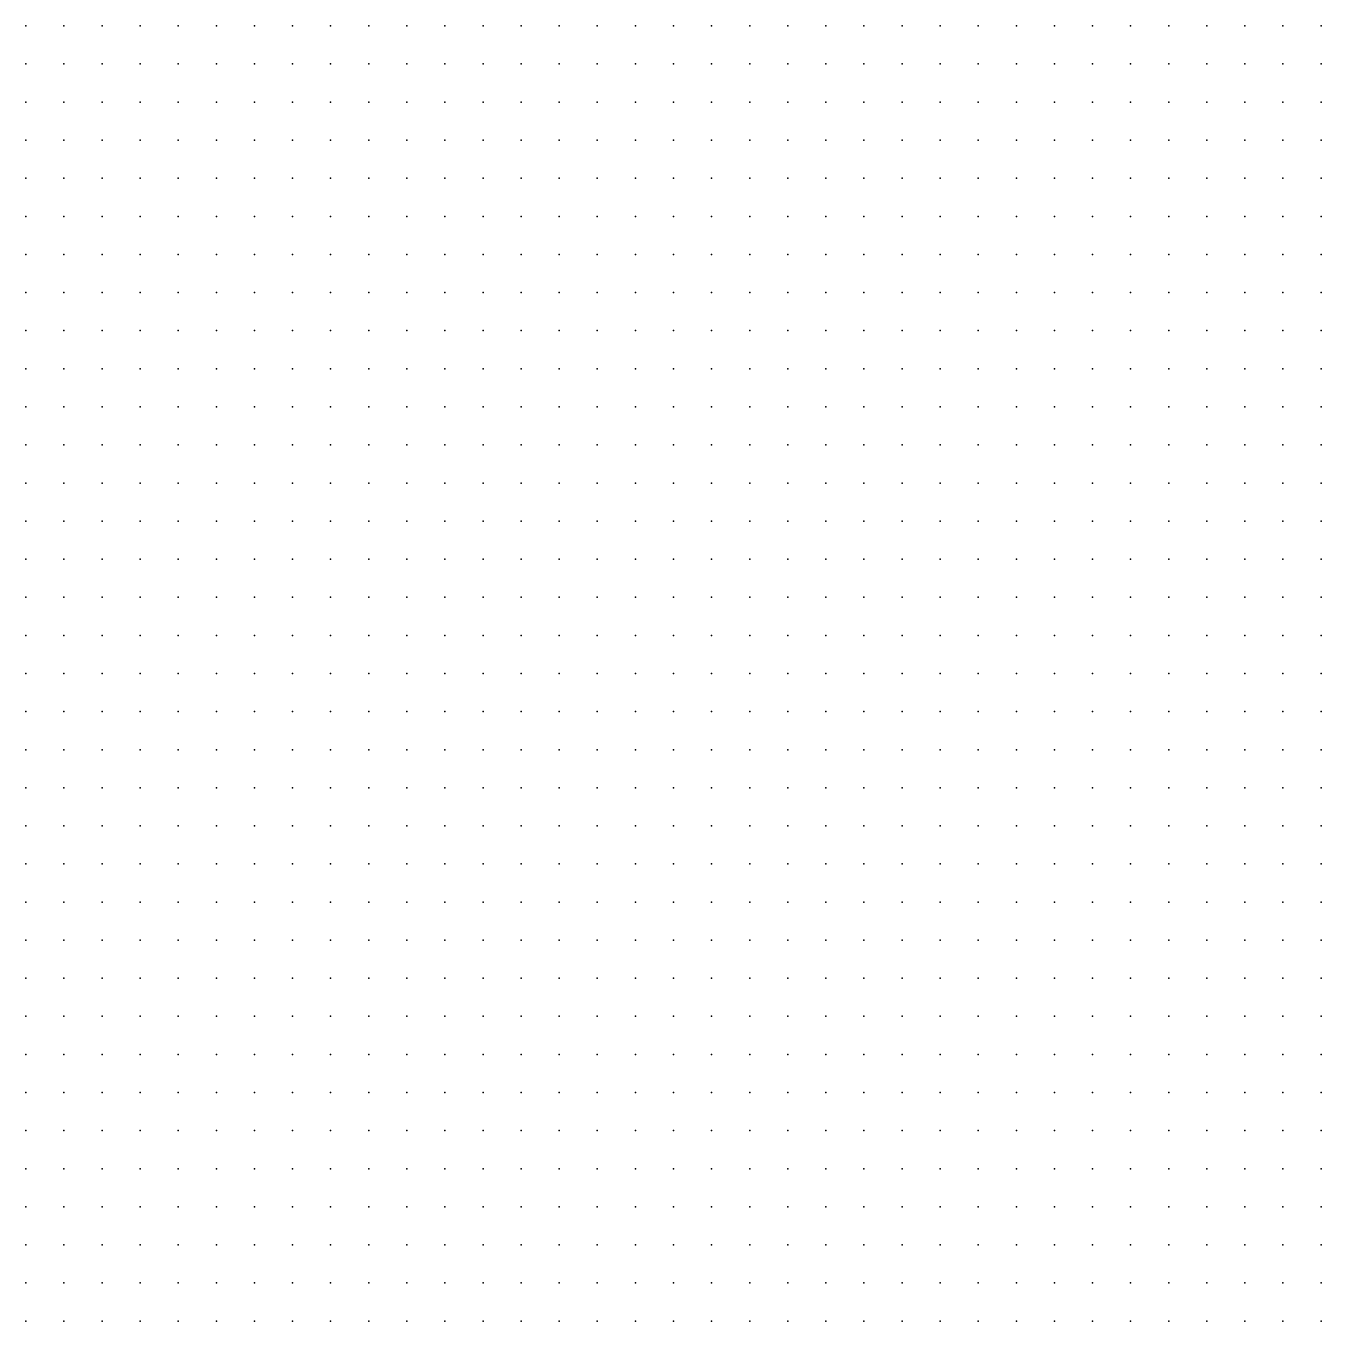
# Model space of a CAD drawing. Header units: millimetres. Extents: x 2848 to 6961, y 1568 to 7914.
# Drawn here: x 4233.28 to 4267.28, y 1615.29 to 1649.29 of the extents above; entities that cross this region are included whole.
import ezdxf

# ---------------------------------------------------------------- set-up
doc = ezdxf.new("R2010")
doc.units = ezdxf.units.MM
doc.header["$PDSIZE"] = -2

msp = doc.modelspace()

# ---------------------------------------------------------------- linework, layer by layer
at = {"color": 160}
for p in [(4233.282, 1649.289), (4234.282, 1649.289), (4235.282, 1649.289), (4236.282, 1649.289), (4237.282, 1649.289), (4238.282, 1649.289), (4239.282, 1649.289), (4240.282, 1649.289), (4241.282, 1649.289), (4242.282, 1649.289), (4243.282, 1649.289), (4244.282, 1649.289), (4245.282, 1649.289), (4246.282, 1649.289), (4247.282, 1649.289), (4248.282, 1649.289), (4249.282, 1649.289), (4250.282, 1649.289), (4262.282, 1649.289), (4263.282, 1649.289), (4264.282, 1649.289), (4265.282, 1649.289), (4266.282, 1649.289), (4267.282, 1649.289), (4233.282, 1648.289), (4234.282, 1648.289), (4235.282, 1648.289), (4236.282, 1648.289), (4237.282, 1648.289), (4238.282, 1648.289), (4239.282, 1648.289), (4240.282, 1648.289), (4241.282, 1648.289), (4242.282, 1648.289), (4243.282, 1648.289), (4244.282, 1648.289), (4245.282, 1648.289), (4246.282, 1648.289), (4247.282, 1648.289), (4248.282, 1648.289), (4249.282, 1648.289), (4261.282, 1648.289), (4262.282, 1648.289), (4263.282, 1648.289), (4264.282, 1648.289), (4265.282, 1648.289), (4266.282, 1648.289), (4267.282, 1648.289), (4233.282, 1647.289), (4234.282, 1647.289), (4235.282, 1647.289), (4236.282, 1647.289), (4237.282, 1647.289), (4238.282, 1647.289), (4239.282, 1647.289), (4240.282, 1647.289), (4241.282, 1647.289), (4242.282, 1647.289), (4243.282, 1647.289), (4244.282, 1647.289), (4245.282, 1647.289), (4246.282, 1647.289), (4247.282, 1647.289), (4248.282, 1647.289), (4249.282, 1647.289), (4261.282, 1647.289), (4262.282, 1647.289), (4263.282, 1647.289), (4264.282, 1647.289), (4265.282, 1647.289), (4266.282, 1647.289), (4267.282, 1647.289), (4233.282, 1646.289), (4234.282, 1646.289), (4235.282, 1646.289), (4236.282, 1646.289), (4237.282, 1646.289), (4238.282, 1646.289), (4239.282, 1646.289), (4240.282, 1646.289), (4241.282, 1646.289), (4242.282, 1646.289), (4243.282, 1646.289), (4244.282, 1646.289), (4245.282, 1646.289), (4246.282, 1646.289), (4247.282, 1646.289), (4248.282, 1646.289), (4260.282, 1646.289), (4261.282, 1646.289), (4262.282, 1646.289), (4263.282, 1646.289), (4264.282, 1646.289), (4265.282, 1646.289), (4266.282, 1646.289), (4233.282, 1645.289), (4234.282, 1645.289), (4235.282, 1645.289), (4236.282, 1645.289), (4237.282, 1645.289), (4238.282, 1645.289), (4239.282, 1645.289), (4240.282, 1645.289), (4241.282, 1645.289), (4242.282, 1645.289), (4243.282, 1645.289), (4244.282, 1645.289), (4245.282, 1645.289), (4246.282, 1645.289), (4247.282, 1645.289), (4248.282, 1645.289), (4259.282, 1645.289), (4260.282, 1645.289), (4261.282, 1645.289), (4262.282, 1645.289), (4263.282, 1645.289), (4264.282, 1645.289), (4265.282, 1645.289), (4233.282, 1644.289), (4234.282, 1644.289), (4235.282, 1644.289), (4236.282, 1644.289), (4237.282, 1644.289), (4238.282, 1644.289), (4239.282, 1644.289), (4240.282, 1644.289), (4241.282, 1644.289), (4242.282, 1644.289), (4243.282, 1644.289), (4244.282, 1644.289), (4245.282, 1644.289), (4246.282, 1644.289), (4247.282, 1644.289), (4259.282, 1644.289), (4260.282, 1644.289), (4261.282, 1644.289), (4262.282, 1644.289), (4263.282, 1644.289), (4264.282, 1644.289), (4265.282, 1644.289), (4266.282, 1644.289), (4233.282, 1643.289), (4234.282, 1643.289), (4235.282, 1643.289), (4236.282, 1643.289), (4237.282, 1643.289), (4238.282, 1643.289), (4239.282, 1643.289), (4240.282, 1643.289), (4241.282, 1643.289), (4242.282, 1643.289), (4243.282, 1643.289), (4244.282, 1643.289), (4245.282, 1643.289), (4246.282, 1643.289), (4247.282, 1643.289), (4258.282, 1643.289), (4259.282, 1643.289), (4260.282, 1643.289), (4261.282, 1643.289), (4262.282, 1643.289), (4263.282, 1643.289), (4264.282, 1643.289), (4233.282, 1642.289), (4234.282, 1642.289), (4235.282, 1642.289), (4236.282, 1642.289), (4237.282, 1642.289), (4238.282, 1642.289), (4239.282, 1642.289), (4240.282, 1642.289), (4241.282, 1642.289), (4242.282, 1642.289), (4243.282, 1642.289), (4244.282, 1642.289), (4245.282, 1642.289), (4246.282, 1642.289), (4258.282, 1642.289), (4259.282, 1642.289), (4260.282, 1642.289), (4261.282, 1642.289), (4262.282, 1642.289), (4263.282, 1642.289), (4264.282, 1642.289), (4233.282, 1641.289), (4234.282, 1641.289), (4235.282, 1641.289), (4236.282, 1641.289), (4237.282, 1641.289), (4238.282, 1641.289), (4239.282, 1641.289), (4240.282, 1641.289), (4241.282, 1641.289), (4242.282, 1641.289), (4243.282, 1641.289), (4244.282, 1641.289), (4245.282, 1641.289), (4257.282, 1641.289), (4258.282, 1641.289), (4259.282, 1641.289), (4260.282, 1641.289), (4261.282, 1641.289), (4262.282, 1641.289), (4263.282, 1641.289), (4264.282, 1641.289), (4233.282, 1640.289), (4234.282, 1640.289), (4235.282, 1640.289), (4236.282, 1640.289), (4237.282, 1640.289), (4238.282, 1640.289), (4239.282, 1640.289), (4240.282, 1640.289), (4241.282, 1640.289), (4242.282, 1640.289), (4243.282, 1640.289), (4244.282, 1640.289), (4245.282, 1640.289), (4257.282, 1640.289), (4258.282, 1640.289), (4259.282, 1640.289), (4260.282, 1640.289), (4261.282, 1640.289), (4262.282, 1640.289), (4263.282, 1640.289), (4233.282, 1639.289), (4234.282, 1639.289), (4235.282, 1639.289), (4236.282, 1639.289), (4237.282, 1639.289), (4238.282, 1639.289), (4239.282, 1639.289), (4240.282, 1639.289), (4241.282, 1639.289), (4242.282, 1639.289), (4243.282, 1639.289), (4244.282, 1639.289), (4256.282, 1639.289), (4257.282, 1639.289), (4258.282, 1639.289), (4259.282, 1639.289), (4260.282, 1639.289), (4261.282, 1639.289), (4262.282, 1639.289), (4263.282, 1639.289), (4233.282, 1638.289), (4234.282, 1638.289), (4235.282, 1638.289), (4236.282, 1638.289), (4237.282, 1638.289), (4238.282, 1638.289), (4239.282, 1638.289), (4240.282, 1638.289), (4241.282, 1638.289), (4242.282, 1638.289), (4243.282, 1638.289), (4244.282, 1638.289), (4255.282, 1638.289), (4256.282, 1638.289), (4257.282, 1638.289), (4258.282, 1638.289), (4259.282, 1638.289), (4260.282, 1638.289), (4261.282, 1638.289), (4262.282, 1638.289), (4263.282, 1638.289), (4233.282, 1637.289), (4234.282, 1637.289), (4235.282, 1637.289), (4236.282, 1637.289), (4237.282, 1637.289), (4238.282, 1637.289), (4239.282, 1637.289), (4240.282, 1637.289), (4241.282, 1637.289), (4242.282, 1637.289), (4243.282, 1637.289), (4255.282, 1637.289), (4256.282, 1637.289), (4257.282, 1637.289), (4258.282, 1637.289), (4259.282, 1637.289), (4260.282, 1637.289), (4261.282, 1637.289), (4262.282, 1637.289), (4263.282, 1637.289), (4264.282, 1637.289), (4265.282, 1637.289), (4266.282, 1637.289), (4267.282, 1637.289), (4233.282, 1636.289), (4234.282, 1636.289), (4235.282, 1636.289), (4236.282, 1636.289), (4237.282, 1636.289), (4238.282, 1636.289), (4239.282, 1636.289), (4240.282, 1636.289), (4241.282, 1636.289), (4242.282, 1636.289), (4243.282, 1636.289), (4254.282, 1636.289), (4255.282, 1636.289), (4256.282, 1636.289), (4257.282, 1636.289), (4258.282, 1636.289), (4259.282, 1636.289), (4260.282, 1636.289), (4261.282, 1636.289), (4262.282, 1636.289), (4263.282, 1636.289), (4264.282, 1636.289), (4265.282, 1636.289), (4266.282, 1636.289), (4267.282, 1636.289), (4233.282, 1635.289), (4234.282, 1635.289), (4235.282, 1635.289), (4236.282, 1635.289), (4237.282, 1635.289), (4238.282, 1635.289), (4239.282, 1635.289), (4240.282, 1635.289), (4241.282, 1635.289), (4242.282, 1635.289), (4253.282, 1635.289), (4254.282, 1635.289), (4255.282, 1635.289), (4256.282, 1635.289), (4257.282, 1635.289), (4258.282, 1635.289), (4259.282, 1635.289), (4260.282, 1635.289), (4261.282, 1635.289), (4262.282, 1635.289), (4263.282, 1635.289), (4264.282, 1635.289), (4265.282, 1635.289), (4266.282, 1635.289), (4267.282, 1635.289), (4233.282, 1634.289), (4234.282, 1634.289), (4235.282, 1634.289), (4236.282, 1634.289), (4237.282, 1634.289), (4238.282, 1634.289), (4239.282, 1634.289), (4240.282, 1634.289), (4241.282, 1634.289), (4242.282, 1634.289), (4253.282, 1634.289), (4254.282, 1634.289), (4255.282, 1634.289), (4256.282, 1634.289), (4257.282, 1634.289), (4258.282, 1634.289), (4259.282, 1634.289), (4260.282, 1634.289), (4261.282, 1634.289), (4262.282, 1634.289), (4263.282, 1634.289), (4264.282, 1634.289), (4265.282, 1634.289), (4266.282, 1634.289), (4267.282, 1634.289), (4233.282, 1633.289), (4234.282, 1633.289), (4235.282, 1633.289), (4236.282, 1633.289), (4237.282, 1633.289), (4238.282, 1633.289), (4239.282, 1633.289), (4240.282, 1633.289), (4241.282, 1633.289), (4253.282, 1633.289), (4254.282, 1633.289), (4255.282, 1633.289), (4256.282, 1633.289), (4257.282, 1633.289), (4258.282, 1633.289), (4259.282, 1633.289), (4260.282, 1633.289), (4261.282, 1633.289), (4262.282, 1633.289), (4263.282, 1633.289), (4264.282, 1633.289), (4265.282, 1633.289), (4266.282, 1633.289), (4267.282, 1633.289), (4233.282, 1632.289), (4234.282, 1632.289), (4235.282, 1632.289), (4236.282, 1632.289), (4237.282, 1632.289), (4238.282, 1632.289), (4239.282, 1632.289), (4240.282, 1632.289), (4252.282, 1632.289), (4253.282, 1632.289), (4254.282, 1632.289), (4255.282, 1632.289), (4256.282, 1632.289), (4257.282, 1632.289), (4258.282, 1632.289), (4259.282, 1632.289), (4260.282, 1632.289), (4261.282, 1632.289), (4262.282, 1632.289), (4263.282, 1632.289), (4264.282, 1632.289), (4265.282, 1632.289), (4266.282, 1632.289), (4267.282, 1632.289), (4233.282, 1631.289), (4234.282, 1631.289), (4235.282, 1631.289), (4236.282, 1631.289), (4237.282, 1631.289), (4238.282, 1631.289), (4239.282, 1631.289), (4240.282, 1631.289), (4252.282, 1631.289), (4253.282, 1631.289), (4254.282, 1631.289), (4255.282, 1631.289), (4256.282, 1631.289), (4257.282, 1631.289), (4258.282, 1631.289), (4259.282, 1631.289), (4260.282, 1631.289), (4261.282, 1631.289), (4262.282, 1631.289), (4263.282, 1631.289), (4264.282, 1631.289), (4265.282, 1631.289), (4266.282, 1631.289), (4267.282, 1631.289), (4233.282, 1630.289), (4234.282, 1630.289), (4235.282, 1630.289), (4236.282, 1630.289), (4237.282, 1630.289), (4238.282, 1630.289), (4239.282, 1630.289), (4233.282, 1629.289), (4234.282, 1629.289), (4235.282, 1629.289), (4236.282, 1629.289), (4237.282, 1629.289), (4238.282, 1629.289), (4233.282, 1628.289), (4234.282, 1628.289), (4235.282, 1628.289), (4236.282, 1628.289), (4237.282, 1628.289), (4238.282, 1628.289), (4233.282, 1627.289), (4234.282, 1627.289), (4235.282, 1627.289), (4236.282, 1627.289), (4237.282, 1627.289), (4238.282, 1627.289), (4233.282, 1626.289), (4234.282, 1626.289), (4235.282, 1626.289), (4236.282, 1626.289), (4237.282, 1626.289), (4233.282, 1625.289), (4234.282, 1625.289), (4235.282, 1625.289), (4236.282, 1625.289), (4233.282, 1624.289), (4234.282, 1624.289), (4235.282, 1624.289), (4233.282, 1623.289), (4234.282, 1623.289), (4235.282, 1623.289), (4233.282, 1622.289), (4234.282, 1622.289), (4235.282, 1622.289), (4233.282, 1621.289), (4234.282, 1621.289), (4235.282, 1621.289), (4236.282, 1621.289), (4237.282, 1621.289), (4238.282, 1621.289), (4239.282, 1621.289), (4240.282, 1621.289), (4241.282, 1621.289), (4242.282, 1621.289), (4243.282, 1621.289), (4244.282, 1621.289), (4245.282, 1621.289), (4246.282, 1621.289), (4247.282, 1621.289), (4248.282, 1621.289), (4249.282, 1621.289), (4250.282, 1621.289), (4251.282, 1621.289), (4252.282, 1621.289), (4253.282, 1621.289), (4254.282, 1621.289), (4255.282, 1621.289), (4256.282, 1621.289), (4257.282, 1621.289), (4258.282, 1621.289), (4259.282, 1621.289), (4260.282, 1621.289), (4261.282, 1621.289), (4262.282, 1621.289), (4263.282, 1621.289), (4264.282, 1621.289), (4265.282, 1621.289), (4266.282, 1621.289), (4267.282, 1621.289), (4233.282, 1620.289), (4234.282, 1620.289), (4235.282, 1620.289), (4236.282, 1620.289), (4237.282, 1620.289), (4238.282, 1620.289), (4239.282, 1620.289), (4240.282, 1620.289), (4241.282, 1620.289), (4242.282, 1620.289), (4243.282, 1620.289), (4244.282, 1620.289), (4245.282, 1620.289), (4246.282, 1620.289), (4247.282, 1620.289), (4248.282, 1620.289), (4249.282, 1620.289), (4250.282, 1620.289), (4251.282, 1620.289), (4252.282, 1620.289), (4253.282, 1620.289), (4254.282, 1620.289), (4255.282, 1620.289), (4256.282, 1620.289), (4257.282, 1620.289), (4258.282, 1620.289), (4259.282, 1620.289), (4260.282, 1620.289), (4261.282, 1620.289), (4262.282, 1620.289), (4263.282, 1620.289), (4264.282, 1620.289), (4265.282, 1620.289), (4266.282, 1620.289), (4267.282, 1620.289), (4233.282, 1619.289), (4234.282, 1619.289), (4235.282, 1619.289), (4236.282, 1619.289), (4237.282, 1619.289), (4238.282, 1619.289), (4239.282, 1619.289), (4240.282, 1619.289), (4241.282, 1619.289), (4242.282, 1619.289), (4243.282, 1619.289), (4244.282, 1619.289), (4245.282, 1619.289), (4246.282, 1619.289), (4247.282, 1619.289), (4248.282, 1619.289), (4249.282, 1619.289), (4250.282, 1619.289), (4251.282, 1619.289), (4252.282, 1619.289), (4253.282, 1619.289), (4254.282, 1619.289), (4255.282, 1619.289), (4256.282, 1619.289), (4257.282, 1619.289), (4258.282, 1619.289), (4259.282, 1619.289), (4260.282, 1619.289), (4261.282, 1619.289), (4262.282, 1619.289), (4263.282, 1619.289), (4264.282, 1619.289), (4265.282, 1619.289), (4266.282, 1619.289), (4267.282, 1619.289), (4233.282, 1618.289), (4234.282, 1618.289), (4235.282, 1618.289), (4236.282, 1618.289), (4237.282, 1618.289), (4238.282, 1618.289), (4239.282, 1618.289), (4240.282, 1618.289), (4241.282, 1618.289), (4242.282, 1618.289), (4243.282, 1618.289), (4244.282, 1618.289), (4245.282, 1618.289), (4246.282, 1618.289), (4247.282, 1618.289), (4248.282, 1618.289), (4249.282, 1618.289), (4250.282, 1618.289), (4251.282, 1618.289), (4252.282, 1618.289), (4253.282, 1618.289), (4254.282, 1618.289), (4255.282, 1618.289), (4256.282, 1618.289), (4257.282, 1618.289), (4258.282, 1618.289), (4259.282, 1618.289), (4260.282, 1618.289), (4261.282, 1618.289), (4262.282, 1618.289), (4263.282, 1618.289), (4264.282, 1618.289), (4265.282, 1618.289), (4266.282, 1618.289), (4267.282, 1618.289), (4233.282, 1617.289), (4234.282, 1617.289), (4235.282, 1617.289), (4236.282, 1617.289), (4237.282, 1617.289), (4238.282, 1617.289), (4239.282, 1617.289), (4240.282, 1617.289), (4241.282, 1617.289), (4242.282, 1617.289), (4243.282, 1617.289), (4244.282, 1617.289), (4245.282, 1617.289), (4246.282, 1617.289), (4247.282, 1617.289), (4248.282, 1617.289), (4249.282, 1617.289), (4250.282, 1617.289), (4251.282, 1617.289), (4252.282, 1617.289), (4253.282, 1617.289), (4254.282, 1617.289), (4255.282, 1617.289), (4256.282, 1617.289), (4257.282, 1617.289), (4258.282, 1617.289), (4259.282, 1617.289), (4260.282, 1617.289), (4261.282, 1617.289), (4262.282, 1617.289), (4263.282, 1617.289), (4264.282, 1617.289), (4265.282, 1617.289), (4266.282, 1617.289), (4267.282, 1617.289), (4233.282, 1616.289), (4234.282, 1616.289), (4235.282, 1616.289), (4236.282, 1616.289), (4237.282, 1616.289), (4238.282, 1616.289), (4239.282, 1616.289), (4240.282, 1616.289), (4241.282, 1616.289), (4242.282, 1616.289), (4243.282, 1616.289), (4244.282, 1616.289), (4245.282, 1616.289), (4246.282, 1616.289), (4247.282, 1616.289), (4248.282, 1616.289), (4249.282, 1616.289), (4250.282, 1616.289), (4251.282, 1616.289), (4252.282, 1616.289), (4253.282, 1616.289), (4254.282, 1616.289), (4255.282, 1616.289), (4256.282, 1616.289), (4257.282, 1616.289), (4258.282, 1616.289), (4259.282, 1616.289), (4260.282, 1616.289), (4261.282, 1616.289), (4262.282, 1616.289), (4263.282, 1616.289), (4264.282, 1616.289), (4265.282, 1616.289), (4266.282, 1616.289), (4267.282, 1616.289), (4233.282, 1615.289), (4234.282, 1615.289), (4235.282, 1615.289), (4236.282, 1615.289), (4237.282, 1615.289), (4238.282, 1615.289), (4239.282, 1615.289), (4240.282, 1615.289), (4241.282, 1615.289), (4242.282, 1615.289), (4243.282, 1615.289), (4244.282, 1615.289), (4245.282, 1615.289), (4246.282, 1615.289), (4247.282, 1615.289), (4248.282, 1615.289), (4249.282, 1615.289), (4250.282, 1615.289), (4251.282, 1615.289), (4252.282, 1615.289), (4253.282, 1615.289), (4254.282, 1615.289), (4255.282, 1615.289), (4256.282, 1615.289), (4257.282, 1615.289), (4258.282, 1615.289), (4259.282, 1615.289), (4260.282, 1615.289), (4261.282, 1615.289), (4262.282, 1615.289), (4263.282, 1615.289), (4264.282, 1615.289), (4265.282, 1615.289), (4266.282, 1615.289), (4267.282, 1615.289)]:
    msp.add_point(p, dxfattribs=at)
at = {"color": 151, "true_color": 0x81bae7}
msp.add_point((4251.282, 1649.289), dxfattribs=at)
at = {"color": 7, "true_color": 0xfffdfd}
for p in [(4252.282, 1649.289), (4254.282, 1647.289)]:
    msp.add_point(p, dxfattribs=at)
at = {"color": 7, "true_color": 0xfee8db}
msp.add_point((4253.282, 1649.289), dxfattribs=at)
at = {"color": 7, "true_color": 0xf9fcff}
msp.add_point((4254.282, 1649.289), dxfattribs=at)
at = {"color": 7, "true_color": 0xf7ffff}
for p in [(4255.282, 1649.289), (4251.282, 1641.289), (4265.282, 1639.289), (4251.282, 1638.289), (4246.282, 1634.289), (4251.282, 1634.289), (4238.282, 1624.289)]:
    msp.add_point(p, dxfattribs=at)
at = {"color": 7, "true_color": 0xfff9f6}
for p in [(4256.282, 1649.289), (4241.282, 1625.289), (4242.282, 1625.289)]:
    msp.add_point(p, dxfattribs=at)
at = {"color": 7, "true_color": 0xf9f1ef}
msp.add_point((4257.282, 1649.289), dxfattribs=at)
at = {"color": 7, "true_color": 0xfbffff}
for p in [(4258.282, 1649.289), (4256.282, 1647.289), (4248.282, 1636.289), (4245.282, 1627.289), (4249.282, 1627.289), (4250.282, 1627.289), (4251.282, 1627.289), (4252.282, 1627.289), (4253.282, 1627.289), (4254.282, 1627.289), (4255.282, 1627.289), (4256.282, 1627.289), (4257.282, 1627.289), (4258.282, 1627.289), (4259.282, 1627.289), (4260.282, 1627.289), (4261.282, 1627.289), (4262.282, 1627.289), (4263.282, 1627.289), (4264.282, 1627.289), (4265.282, 1627.289), (4266.282, 1627.289), (4267.282, 1627.289)]:
    msp.add_point(p, dxfattribs=at)
at = {"color": 7, "true_color": 0xf1f5f8}
msp.add_point((4259.282, 1649.289), dxfattribs=at)
at = {"color": 7, "true_color": 0xf4fcfe}
msp.add_point((4260.282, 1649.289), dxfattribs=at)
at = {"color": 153, "true_color": 0x5991b6}
msp.add_point((4261.282, 1649.289), dxfattribs=at)
at = {"color": 163, "true_color": 0x4688c2}
msp.add_point((4250.282, 1648.289), dxfattribs=at)
at = {"color": 7, "true_color": 0xd4efff}
msp.add_point((4251.282, 1648.289), dxfattribs=at)
at = {"color": 7, "true_color": 0xfffaf9}
msp.add_point((4252.282, 1648.289), dxfattribs=at)
at = {"color": 7, "true_color": 0xfffaf6}
for p in [(4253.282, 1648.289), (4246.282, 1630.289)]:
    msp.add_point(p, dxfattribs=at)
at = {"color": 7, "true_color": 0xfcfaff}
msp.add_point((4254.282, 1648.289), dxfattribs=at)
at = {"color": 7, "true_color": 0xf4f7ff}
msp.add_point((4255.282, 1648.289), dxfattribs=at)
at = {"color": 7, "true_color": 0xfffcff}
msp.add_point((4256.282, 1648.289), dxfattribs=at)
at = {"color": 7, "true_color": 0xfffdfa}
for p in [(4257.282, 1648.289), (4249.282, 1625.289), (4250.282, 1625.289), (4251.282, 1625.289), (4252.282, 1625.289), (4253.282, 1625.289), (4254.282, 1625.289), (4255.282, 1625.289), (4256.282, 1625.289), (4257.282, 1625.289), (4258.282, 1625.289), (4259.282, 1625.289), (4260.282, 1625.289), (4261.282, 1625.289), (4262.282, 1625.289), (4263.282, 1625.289), (4264.282, 1625.289), (4265.282, 1625.289), (4266.282, 1625.289), (4267.282, 1625.289)]:
    msp.add_point(p, dxfattribs=at)
at = {"color": 7, "true_color": 0xf5fafd}
for p in [(4258.282, 1648.289), (4241.282, 1627.289)]:
    msp.add_point(p, dxfattribs=at)
at = {"color": 7, "true_color": 0xf1ffff}
for p in [(4259.282, 1648.289), (4246.282, 1639.289), (4244.282, 1635.289), (4244.282, 1630.289)]:
    msp.add_point(p, dxfattribs=at)
at = {"color": 9, "true_color": 0x99bfd6}
msp.add_point((4260.282, 1648.289), dxfattribs=at)
at = {"color": 9, "true_color": 0xa8cbe7}
msp.add_point((4250.282, 1647.289), dxfattribs=at)
at = {"color": 7, "true_color": 0xfeffff}
for p in [(4251.282, 1647.289), (4245.282, 1635.289), (4246.282, 1635.289), (4240.282, 1628.289), (4240.282, 1624.289)]:
    msp.add_point(p, dxfattribs=at)
at = {"color": 7, "true_color": 0xf2edea}
msp.add_point((4252.282, 1647.289), dxfattribs=at)
at = {"color": 7, "true_color": 0xfffeff}
for p in [(4253.282, 1647.289), (4253.282, 1643.289), (4253.282, 1642.289), (4255.282, 1642.289), (4248.282, 1639.289), (4249.282, 1638.289)]:
    msp.add_point(p, dxfattribs=at)
at = {"color": 7, "true_color": 0xf9f4f8}
msp.add_point((4255.282, 1647.289), dxfattribs=at)
at = {"color": 7, "true_color": 0xfffffd}
for p in [(4257.282, 1647.289), (4250.282, 1635.289), (4245.282, 1632.289)]:
    msp.add_point(p, dxfattribs=at)
at = {"color": 7, "true_color": 0xeff4f0}
msp.add_point((4258.282, 1647.289), dxfattribs=at)
at = {"color": 254, "true_color": 0xceebf9}
msp.add_point((4259.282, 1647.289), dxfattribs=at)
at = {"color": 155, "true_color": 0x2f78a5}
msp.add_point((4260.282, 1647.289), dxfattribs=at)
at = {"color": 153, "true_color": 0x5098c8}
msp.add_point((4249.282, 1646.289), dxfattribs=at)
at = {"color": 7, "true_color": 0xedffff}
for p in [(4250.282, 1646.289), (4267.282, 1643.289)]:
    msp.add_point(p, dxfattribs=at)
at = {"color": 7, "true_color": 0xfffae7}
msp.add_point((4251.282, 1646.289), dxfattribs=at)
at = {"color": 7, "true_color": 0xf4f6f1}
msp.add_point((4252.282, 1646.289), dxfattribs=at)
at = {"color": 7, "true_color": 0xeef9fb}
msp.add_point((4253.282, 1646.289), dxfattribs=at)
at = {"color": 7, "true_color": 0xfffef4}
msp.add_point((4254.282, 1646.289), dxfattribs=at)
at = {"color": 7, "true_color": 0xfffcf3}
for p in [(4255.282, 1646.289), (4253.282, 1640.289)]:
    msp.add_point(p, dxfattribs=at)
at = {"color": 7, "true_color": 0xeefbff}
msp.add_point((4256.282, 1646.289), dxfattribs=at)
at = {"color": 7, "true_color": 0xeef4f2}
msp.add_point((4257.282, 1646.289), dxfattribs=at)
at = {"color": 7, "true_color": 0xfefffa}
msp.add_point((4258.282, 1646.289), dxfattribs=at)
at = {"color": 143, "true_color": 0x85abbe}
msp.add_point((4259.282, 1646.289), dxfattribs=at)
at = {"color": 142, "true_color": 0x2a83bf}
msp.add_point((4267.282, 1646.289), dxfattribs=at)
at = {"color": 254, "true_color": 0xcee5ed}
msp.add_point((4249.282, 1645.289), dxfattribs=at)
at = {"color": 7, "true_color": 0xf8ffff}
for p in [(4250.282, 1645.289), (4249.282, 1637.289), (4249.282, 1623.289), (4250.282, 1623.289), (4251.282, 1623.289), (4252.282, 1623.289), (4253.282, 1623.289), (4254.282, 1623.289), (4255.282, 1623.289), (4256.282, 1623.289), (4257.282, 1623.289), (4258.282, 1623.289), (4259.282, 1623.289), (4260.282, 1623.289), (4261.282, 1623.289), (4262.282, 1623.289), (4263.282, 1623.289), (4264.282, 1623.289), (4265.282, 1623.289), (4266.282, 1623.289), (4267.282, 1623.289)]:
    msp.add_point(p, dxfattribs=at)
at = {"color": 7, "true_color": 0xfcf8ef}
msp.add_point((4251.282, 1645.289), dxfattribs=at)
at = {"color": 7, "true_color": 0xfffdf4}
msp.add_point((4252.282, 1645.289), dxfattribs=at)
at = {"color": 7, "true_color": 0xf3f2ed}
msp.add_point((4253.282, 1645.289), dxfattribs=at)
at = {"color": 7, "true_color": 0xf8fffc}
msp.add_point((4254.282, 1645.289), dxfattribs=at)
at = {"color": 7, "true_color": 0xf7fffb}
msp.add_point((4255.282, 1645.289), dxfattribs=at)
at = {"color": 7, "true_color": 0xecf8ec}
msp.add_point((4256.282, 1645.289), dxfattribs=at)
at = {"color": 7, "true_color": 0xfffee6}
msp.add_point((4257.282, 1645.289), dxfattribs=at)
at = {"color": 254, "true_color": 0xb3e1f9}
msp.add_point((4258.282, 1645.289), dxfattribs=at)
at = {"color": 146, "true_color": 0x01548a}
msp.add_point((4266.282, 1645.289), dxfattribs=at)
at = {"color": 143, "true_color": 0x8bb7c2}
msp.add_point((4267.282, 1645.289), dxfattribs=at)
at = {"color": 151, "true_color": 0x7cb4e7}
msp.add_point((4248.282, 1644.289), dxfattribs=at)
at = {"color": 7, "true_color": 0xe6f8fc}
msp.add_point((4249.282, 1644.289), dxfattribs=at)
at = {"color": 7, "true_color": 0xf9ffff}
for p in [(4250.282, 1644.289), (4251.282, 1642.289), (4255.282, 1641.289), (4247.282, 1634.289), (4238.282, 1623.289)]:
    msp.add_point(p, dxfattribs=at)
at = {"color": 7, "true_color": 0xfaf7f2}
msp.add_point((4251.282, 1644.289), dxfattribs=at)
at = {"color": 7, "true_color": 0xfffbf5}
msp.add_point((4252.282, 1644.289), dxfattribs=at)
at = {"color": 7, "true_color": 0xfffffb}
msp.add_point((4253.282, 1644.289), dxfattribs=at)
at = {"color": 7, "true_color": 0xfefffd}
for p in [(4254.282, 1644.289), (4250.282, 1641.289)]:
    msp.add_point(p, dxfattribs=at)
at = {"color": 7, "true_color": 0xf3f8f1}
msp.add_point((4255.282, 1644.289), dxfattribs=at)
at = {"color": 7, "true_color": 0xfdfff5}
msp.add_point((4256.282, 1644.289), dxfattribs=at)
at = {"color": 7, "true_color": 0xf1f8f1}
msp.add_point((4257.282, 1644.289), dxfattribs=at)
at = {"color": 153, "true_color": 0x67a2c4}
msp.add_point((4258.282, 1644.289), dxfattribs=at)
at = {"color": 254, "true_color": 0xc2e5e9}
msp.add_point((4267.282, 1644.289), dxfattribs=at)
at = {"color": 7, "true_color": 0xd0f5ff}
msp.add_point((4248.282, 1643.289), dxfattribs=at)
at = {"color": 7, "true_color": 0xf9fffd}
msp.add_point((4249.282, 1643.289), dxfattribs=at)
at = {"color": 7, "true_color": 0xfafefd}
msp.add_point((4250.282, 1643.289), dxfattribs=at)
at = {"color": 7, "true_color": 0xfbfdfc}
msp.add_point((4251.282, 1643.289), dxfattribs=at)
at = {"color": 7, "true_color": 0xf7f7f7}
msp.add_point((4252.282, 1643.289), dxfattribs=at)
at = {"color": 7, "true_color": 0xfdf9f8}
for p in [(4254.282, 1643.289), (4254.282, 1641.289)]:
    msp.add_point(p, dxfattribs=at)
at = {"color": 7, "true_color": 0xf4f1ec}
msp.add_point((4255.282, 1643.289), dxfattribs=at)
at = {"color": 7, "true_color": 0xfffff6}
for p in [(4256.282, 1643.289), (4248.282, 1635.289)]:
    msp.add_point(p, dxfattribs=at)
at = {"color": 254, "true_color": 0xafd5ea}
msp.add_point((4257.282, 1643.289), dxfattribs=at)
at = {"color": 146, "true_color": 0x135c8f}
msp.add_point((4265.282, 1643.289), dxfattribs=at)
at = {"color": 141, "true_color": 0x9cd0e8}
msp.add_point((4266.282, 1643.289), dxfattribs=at)
at = {"color": 151, "true_color": 0x9bc0dd}
msp.add_point((4247.282, 1642.289), dxfattribs=at)
at = {"color": 7, "true_color": 0xf2fff8}
msp.add_point((4248.282, 1642.289), dxfattribs=at)
at = {"color": 7, "true_color": 0xf8f5ec}
msp.add_point((4249.282, 1642.289), dxfattribs=at)
at = {"color": 7, "true_color": 0xfcfefb}
msp.add_point((4250.282, 1642.289), dxfattribs=at)
at = {"color": 7, "true_color": 0xf6fbfe}
for p in [(4252.282, 1642.289), (4242.282, 1627.289)]:
    msp.add_point(p, dxfattribs=at)
at = {"color": 7, "true_color": 0xf9f3f3}
msp.add_point((4254.282, 1642.289), dxfattribs=at)
at = {"color": 7, "true_color": 0xf1eff4}
msp.add_point((4256.282, 1642.289), dxfattribs=at)
at = {"color": 153, "true_color": 0x5094c3}
msp.add_point((4257.282, 1642.289), dxfattribs=at)
at = {"color": 153, "true_color": 0x6998b2}
msp.add_point((4265.282, 1642.289), dxfattribs=at)
at = {"color": 7, "true_color": 0xe3ffff}
for p in [(4266.282, 1642.289), (4250.282, 1632.289)]:
    msp.add_point(p, dxfattribs=at)
at = {"color": 7, "true_color": 0xfbfffa}
msp.add_point((4267.282, 1642.289), dxfattribs=at)
at = {"color": 163, "true_color": 0x5381bc}
msp.add_point((4246.282, 1641.289), dxfattribs=at)
at = {"color": 7, "true_color": 0xd9ecfb}
msp.add_point((4247.282, 1641.289), dxfattribs=at)
at = {"color": 7, "true_color": 0xfbffea}
msp.add_point((4248.282, 1641.289), dxfattribs=at)
at = {"color": 7, "true_color": 0xfaf4e8}
msp.add_point((4249.282, 1641.289), dxfattribs=at)
at = {"color": 7, "true_color": 0xf5fdff}
msp.add_point((4252.282, 1641.289), dxfattribs=at)
at = {"color": 7, "true_color": 0xfefdfb}
msp.add_point((4253.282, 1641.289), dxfattribs=at)
at = {"color": 253, "true_color": 0x9fb1c9}
msp.add_point((4256.282, 1641.289), dxfattribs=at)
at = {"color": 254, "true_color": 0xbddae0}
msp.add_point((4265.282, 1641.289), dxfattribs=at)
at = {"color": 7, "true_color": 0xf5ffff}
for p in [(4266.282, 1641.289), (4246.282, 1633.289)]:
    msp.add_point(p, dxfattribs=at)
at = {"color": 7, "true_color": 0xf6f6ee}
msp.add_point((4267.282, 1641.289), dxfattribs=at)
at = {"color": 254, "true_color": 0xb9d8f5}
msp.add_point((4246.282, 1640.289), dxfattribs=at)
at = {"color": 7, "true_color": 0xeaf3f8}
msp.add_point((4247.282, 1640.289), dxfattribs=at)
at = {"color": 7, "true_color": 0xfffff3}
msp.add_point((4248.282, 1640.289), dxfattribs=at)
at = {"color": 7, "true_color": 0xfffef6}
msp.add_point((4249.282, 1640.289), dxfattribs=at)
at = {"color": 7, "true_color": 0xfcffff}
for p in [(4250.282, 1640.289), (4254.282, 1640.289), (4245.282, 1637.289), (4250.282, 1636.289), (4244.282, 1628.289), (4245.282, 1628.289), (4246.282, 1628.289), (4247.282, 1628.289)]:
    msp.add_point(p, dxfattribs=at)
at = {"color": 7, "true_color": 0xeffafe}
msp.add_point((4251.282, 1640.289), dxfattribs=at)
at = {"color": 7, "true_color": 0xf5fbf9}
msp.add_point((4252.282, 1640.289), dxfattribs=at)
at = {"color": 254, "true_color": 0xcae8ff}
msp.add_point((4255.282, 1640.289), dxfattribs=at)
at = {"color": 155, "true_color": 0x3c72a1}
msp.add_point((4256.282, 1640.289), dxfattribs=at)
at = {"color": 143, "true_color": 0x76b1d3}
msp.add_point((4264.282, 1640.289), dxfattribs=at)
at = {"color": 7, "true_color": 0xedfdfa}
msp.add_point((4265.282, 1640.289), dxfattribs=at)
at = {"color": 7, "true_color": 0xf6fcfc}
msp.add_point((4266.282, 1640.289), dxfattribs=at)
at = {"color": 7, "true_color": 0xfcf8f9}
msp.add_point((4267.282, 1640.289), dxfattribs=at)
at = {"color": 153, "true_color": 0x699bb6}
msp.add_point((4245.282, 1639.289), dxfattribs=at)
at = {"color": 7, "true_color": 0xf0f5f1}
msp.add_point((4247.282, 1639.289), dxfattribs=at)
at = {"color": 7, "true_color": 0xfffefb}
for p in [(4249.282, 1639.289), (4241.282, 1624.289), (4242.282, 1624.289), (4243.282, 1624.289), (4244.282, 1624.289), (4245.282, 1624.289), (4246.282, 1624.289), (4247.282, 1624.289), (4248.282, 1624.289)]:
    msp.add_point(p, dxfattribs=at)
at = {"color": 7, "true_color": 0xf6fbff}
msp.add_point((4250.282, 1639.289), dxfattribs=at)
at = {"color": 7, "true_color": 0xf2ffff}
for p in [(4251.282, 1639.289), (4240.282, 1623.289)]:
    msp.add_point(p, dxfattribs=at)
at = {"color": 7, "true_color": 0xf8fbf2}
msp.add_point((4252.282, 1639.289), dxfattribs=at)
at = {"color": 7, "true_color": 0xffffef}
msp.add_point((4253.282, 1639.289), dxfattribs=at)
at = {"color": 7, "true_color": 0xecfafa}
msp.add_point((4254.282, 1639.289), dxfattribs=at)
at = {"color": 153, "true_color": 0x69a1c6}
msp.add_point((4255.282, 1639.289), dxfattribs=at)
at = {"color": 254, "true_color": 0xbee7fb}
msp.add_point((4264.282, 1639.289), dxfattribs=at)
at = {"color": 7, "true_color": 0xf5f8fd}
msp.add_point((4266.282, 1639.289), dxfattribs=at)
at = {"color": 7, "true_color": 0xfffdff}
msp.add_point((4267.282, 1639.289), dxfattribs=at)
at = {"color": 254, "true_color": 0xc0e8f4}
msp.add_point((4245.282, 1638.289), dxfattribs=at)
at = {"color": 7, "true_color": 0xf8fff1}
msp.add_point((4246.282, 1638.289), dxfattribs=at)
at = {"color": 7, "true_color": 0xfdfff9}
msp.add_point((4247.282, 1638.289), dxfattribs=at)
at = {"color": 7, "true_color": 0xf2f5ff}
msp.add_point((4248.282, 1638.289), dxfattribs=at)
at = {"color": 7, "true_color": 0xeff6fc}
msp.add_point((4250.282, 1638.289), dxfattribs=at)
at = {"color": 7, "true_color": 0xfdfff2}
msp.add_point((4252.282, 1638.289), dxfattribs=at)
at = {"color": 7, "true_color": 0xffffec}
msp.add_point((4253.282, 1638.289), dxfattribs=at)
at = {"color": 254, "true_color": 0xd7ebea}
msp.add_point((4254.282, 1638.289), dxfattribs=at)
at = {"color": 254, "true_color": 0xbad6e1}
msp.add_point((4264.282, 1638.289), dxfattribs=at)
at = {"color": 254, "true_color": 0xdee9e5}
msp.add_point((4265.282, 1638.289), dxfattribs=at)
at = {"color": 254, "true_color": 0xdbdee7}
msp.add_point((4266.282, 1638.289), dxfattribs=at)
at = {"color": 254, "true_color": 0xe3e2f4}
msp.add_point((4267.282, 1638.289), dxfattribs=at)
at = {"color": 143, "true_color": 0x86b8d3}
msp.add_point((4244.282, 1637.289), dxfattribs=at)
at = {"color": 7, "true_color": 0xfeeae3}
msp.add_point((4246.282, 1637.289), dxfattribs=at)
at = {"color": 7, "true_color": 0xfffcf8}
msp.add_point((4247.282, 1637.289), dxfattribs=at)
at = {"color": 7, "true_color": 0xf1faff}
msp.add_point((4248.282, 1637.289), dxfattribs=at)
at = {"color": 7, "true_color": 0xfdf3e7}
msp.add_point((4250.282, 1637.289), dxfattribs=at)
at = {"color": 7, "true_color": 0xfff3d4}
msp.add_point((4251.282, 1637.289), dxfattribs=at)
at = {"color": 7, "true_color": 0xfdeed9}
msp.add_point((4252.282, 1637.289), dxfattribs=at)
at = {"color": 7, "true_color": 0xefffff}
for p in [(4253.282, 1637.289), (4243.282, 1634.289)]:
    msp.add_point(p, dxfattribs=at)
at = {"color": 153, "true_color": 0x5c94c3}
msp.add_point((4254.282, 1637.289), dxfattribs=at)
at = {"color": 254, "true_color": 0xcbefff}
msp.add_point((4244.282, 1636.289), dxfattribs=at)
at = {"color": 7, "true_color": 0xf5f6fa}
msp.add_point((4245.282, 1636.289), dxfattribs=at)
at = {"color": 7, "true_color": 0xfffcfa}
msp.add_point((4246.282, 1636.289), dxfattribs=at)
at = {"color": 7, "true_color": 0xf8f3f0}
msp.add_point((4247.282, 1636.289), dxfattribs=at)
at = {"color": 7, "true_color": 0xeefdff}
msp.add_point((4249.282, 1636.289), dxfattribs=at)
at = {"color": 7, "true_color": 0xfffff4}
msp.add_point((4251.282, 1636.289), dxfattribs=at)
at = {"color": 7, "true_color": 0xf4ffff}
for p in [(4252.282, 1636.289), (4243.282, 1631.289)]:
    msp.add_point(p, dxfattribs=at)
at = {"color": 141, "true_color": 0xa4d5fd}
msp.add_point((4253.282, 1636.289), dxfattribs=at)
at = {"color": 9, "true_color": 0x9ec7d9}
msp.add_point((4243.282, 1635.289), dxfattribs=at)
at = {"color": 7, "true_color": 0xf6f8f7}
msp.add_point((4247.282, 1635.289), dxfattribs=at)
at = {"color": 7, "true_color": 0xf2f0f5}
msp.add_point((4249.282, 1635.289), dxfattribs=at)
at = {"color": 7, "true_color": 0xe8f4f2}
msp.add_point((4251.282, 1635.289), dxfattribs=at)
at = {"color": 7, "true_color": 0xd2f7ff}
msp.add_point((4252.282, 1635.289), dxfattribs=at)
at = {"color": 7, "true_color": 0xfcf6e8}
msp.add_point((4244.282, 1634.289), dxfattribs=at)
at = {"color": 7, "true_color": 0xfafbfd}
msp.add_point((4245.282, 1634.289), dxfattribs=at)
at = {"color": 7, "true_color": 0xfcfaeb}
msp.add_point((4248.282, 1634.289), dxfattribs=at)
at = {"color": 7, "true_color": 0xfff8e8}
msp.add_point((4249.282, 1634.289), dxfattribs=at)
at = {"color": 7, "true_color": 0xfffded}
msp.add_point((4250.282, 1634.289), dxfattribs=at)
at = {"color": 143, "true_color": 0x8ab6cf}
msp.add_point((4252.282, 1634.289), dxfattribs=at)
at = {"color": 141, "true_color": 0xaad6f3}
msp.add_point((4242.282, 1633.289), dxfattribs=at)
at = {"color": 7, "true_color": 0xfefff6}
msp.add_point((4243.282, 1633.289), dxfattribs=at)
at = {"color": 7, "true_color": 0xfffeec}
msp.add_point((4244.282, 1633.289), dxfattribs=at)
at = {"color": 7, "true_color": 0xebebeb}
msp.add_point((4245.282, 1633.289), dxfattribs=at)
at = {"color": 7, "true_color": 0xf3fbfd}
msp.add_point((4247.282, 1633.289), dxfattribs=at)
at = {"color": 7, "true_color": 0xfffdee}
for p in [(4248.282, 1633.289), (4244.282, 1632.289)]:
    msp.add_point(p, dxfattribs=at)
at = {"color": 7, "true_color": 0xfff3e6}
msp.add_point((4249.282, 1633.289), dxfattribs=at)
at = {"color": 7, "true_color": 0xf4f5f0}
msp.add_point((4250.282, 1633.289), dxfattribs=at)
at = {"color": 7, "true_color": 0xdafeff}
msp.add_point((4251.282, 1633.289), dxfattribs=at)
at = {"color": 155, "true_color": 0x2e719c}
msp.add_point((4252.282, 1633.289), dxfattribs=at)
at = {"color": 143, "true_color": 0x7ea6c9}
msp.add_point((4241.282, 1632.289), dxfattribs=at)
at = {"color": 7, "true_color": 0xe5fdff}
msp.add_point((4242.282, 1632.289), dxfattribs=at)
at = {"color": 7, "true_color": 0xfcfff6}
msp.add_point((4243.282, 1632.289), dxfattribs=at)
at = {"color": 7, "true_color": 0xf5f8ff}
msp.add_point((4246.282, 1632.289), dxfattribs=at)
at = {"color": 7, "true_color": 0xf3f7f8}
msp.add_point((4247.282, 1632.289), dxfattribs=at)
at = {"color": 7, "true_color": 0xfefff8}
msp.add_point((4248.282, 1632.289), dxfattribs=at)
at = {"color": 7, "true_color": 0xfefeff}
msp.add_point((4249.282, 1632.289), dxfattribs=at)
at = {"color": 153, "true_color": 0x569bc4}
msp.add_point((4251.282, 1632.289), dxfattribs=at)
at = {"color": 254, "true_color": 0xdde1e0}
msp.add_point((4241.282, 1631.289), dxfattribs=at)
at = {"color": 7, "true_color": 0xf3fefa}
msp.add_point((4242.282, 1631.289), dxfattribs=at)
at = {"color": 7, "true_color": 0xecf5f0}
msp.add_point((4244.282, 1631.289), dxfattribs=at)
at = {"color": 7, "true_color": 0xfffefd}
msp.add_point((4245.282, 1631.289), dxfattribs=at)
at = {"color": 7, "true_color": 0xf5ebec}
msp.add_point((4246.282, 1631.289), dxfattribs=at)
at = {"color": 7, "true_color": 0xfffdfe}
msp.add_point((4247.282, 1631.289), dxfattribs=at)
at = {"color": 7, "true_color": 0xf6fffe}
msp.add_point((4248.282, 1631.289), dxfattribs=at)
at = {"color": 7, "true_color": 0xf4f4fc}
msp.add_point((4249.282, 1631.289), dxfattribs=at)
at = {"color": 254, "true_color": 0xcdecff}
msp.add_point((4250.282, 1631.289), dxfattribs=at)
at = {"color": 146, "true_color": 0x185981}
msp.add_point((4251.282, 1631.289), dxfattribs=at)
at = {"color": 143, "true_color": 0x61ace5}
msp.add_point((4240.282, 1630.289), dxfattribs=at)
at = {"color": 7, "true_color": 0xfff9e1}
msp.add_point((4241.282, 1630.289), dxfattribs=at)
at = {"color": 7, "true_color": 0xfcfff4}
msp.add_point((4242.282, 1630.289), dxfattribs=at)
at = {"color": 7, "true_color": 0xe3fdfc}
msp.add_point((4243.282, 1630.289), dxfattribs=at)
at = {"color": 7, "true_color": 0xfaf5f2}
msp.add_point((4245.282, 1630.289), dxfattribs=at)
at = {"color": 7, "true_color": 0xfffafb}
msp.add_point((4247.282, 1630.289), dxfattribs=at)
at = {"color": 7, "true_color": 0xf0fbff}
msp.add_point((4248.282, 1630.289), dxfattribs=at)
at = {"color": 7, "true_color": 0xffece0}
msp.add_point((4249.282, 1630.289), dxfattribs=at)
at = {"color": 254, "true_color": 0xe4e8e9}
msp.add_point((4250.282, 1630.289), dxfattribs=at)
at = {"color": 9, "true_color": 0xa4c9db}
msp.add_point((4251.282, 1630.289), dxfattribs=at)
at = {"color": 151, "true_color": 0x95c6e4}
msp.add_point((4252.282, 1630.289), dxfattribs=at)
at = {"color": 141, "true_color": 0xacd7f9}
msp.add_point((4253.282, 1630.289), dxfattribs=at)
at = {"color": 254, "true_color": 0xaccfed}
msp.add_point((4254.282, 1630.289), dxfattribs=at)
at = {"color": 151, "true_color": 0xa1cbe4}
msp.add_point((4255.282, 1630.289), dxfattribs=at)
at = {"color": 141, "true_color": 0x9fd3eb}
msp.add_point((4256.282, 1630.289), dxfattribs=at)
at = {"color": 254, "true_color": 0xb2cce7}
for p in [(4257.282, 1630.289), (4258.282, 1630.289), (4259.282, 1630.289), (4260.282, 1630.289), (4261.282, 1630.289), (4262.282, 1630.289), (4263.282, 1630.289), (4264.282, 1630.289)]:
    msp.add_point(p, dxfattribs=at)
at = {"color": 254, "true_color": 0xb9c7ea}
for p in [(4265.282, 1630.289), (4266.282, 1630.289), (4267.282, 1630.289)]:
    msp.add_point(p, dxfattribs=at)
at = {"color": 155, "true_color": 0x467394}
msp.add_point((4239.282, 1629.289), dxfattribs=at)
at = {"color": 7, "true_color": 0xeaf1f7}
msp.add_point((4240.282, 1629.289), dxfattribs=at)
at = {"color": 7, "true_color": 0xf8f8f0}
msp.add_point((4241.282, 1629.289), dxfattribs=at)
at = {"color": 7, "true_color": 0xfafaf2}
msp.add_point((4242.282, 1629.289), dxfattribs=at)
at = {"color": 7, "true_color": 0xfcfcf4}
for p in [(4243.282, 1629.289), (4248.282, 1629.289)]:
    msp.add_point(p, dxfattribs=at)
at = {"color": 7, "true_color": 0xfffff7}
for p in [(4244.282, 1629.289), (4245.282, 1629.289), (4246.282, 1629.289), (4249.282, 1629.289), (4250.282, 1629.289), (4251.282, 1629.289), (4252.282, 1629.289), (4253.282, 1629.289), (4254.282, 1629.289), (4255.282, 1629.289), (4256.282, 1629.289)]:
    msp.add_point(p, dxfattribs=at)
at = {"color": 7, "true_color": 0xfefef6}
msp.add_point((4247.282, 1629.289), dxfattribs=at)
at = {"color": 7, "true_color": 0xfffff8}
for p in [(4257.282, 1629.289), (4258.282, 1629.289), (4259.282, 1629.289), (4260.282, 1629.289), (4261.282, 1629.289), (4262.282, 1629.289), (4263.282, 1629.289), (4264.282, 1629.289), (4265.282, 1629.289), (4266.282, 1629.289), (4267.282, 1629.289)]:
    msp.add_point(p, dxfattribs=at)
at = {"color": 9, "true_color": 0xa9cbe6}
msp.add_point((4239.282, 1628.289), dxfattribs=at)
at = {"color": 7, "true_color": 0xf7fbfa}
msp.add_point((4241.282, 1628.289), dxfattribs=at)
at = {"color": 7, "true_color": 0xf9fdfc}
msp.add_point((4242.282, 1628.289), dxfattribs=at)
at = {"color": 7, "true_color": 0xfbfffe}
for p in [(4243.282, 1628.289), (4248.282, 1628.289)]:
    msp.add_point(p, dxfattribs=at)
at = {"color": 7, "true_color": 0xf8fcfb}
for p in [(4249.282, 1628.289), (4250.282, 1628.289), (4251.282, 1628.289), (4252.282, 1628.289), (4253.282, 1628.289), (4254.282, 1628.289), (4255.282, 1628.289), (4256.282, 1628.289)]:
    msp.add_point(p, dxfattribs=at)
at = {"color": 7, "true_color": 0xf4f8f7}
for p in [(4257.282, 1628.289), (4258.282, 1628.289), (4259.282, 1628.289), (4260.282, 1628.289), (4261.282, 1628.289), (4262.282, 1628.289), (4263.282, 1628.289), (4264.282, 1628.289), (4265.282, 1628.289), (4266.282, 1628.289), (4267.282, 1628.289)]:
    msp.add_point(p, dxfattribs=at)
at = {"color": 7, "true_color": 0xeafdff}
msp.add_point((4239.282, 1627.289), dxfattribs=at)
at = {"color": 7, "true_color": 0xfffef8}
msp.add_point((4240.282, 1627.289), dxfattribs=at)
at = {"color": 7, "true_color": 0xf8fdff}
msp.add_point((4243.282, 1627.289), dxfattribs=at)
at = {"color": 7, "true_color": 0xfaffff}
for p in [(4244.282, 1627.289), (4246.282, 1627.289)]:
    msp.add_point(p, dxfattribs=at)
at = {"color": 7, "true_color": 0xf9feff}
for p in [(4247.282, 1627.289), (4248.282, 1627.289)]:
    msp.add_point(p, dxfattribs=at)
at = {"color": 254, "true_color": 0xc7ecff}
msp.add_point((4238.282, 1626.289), dxfattribs=at)
at = {"color": 7, "true_color": 0xf5fcff}
msp.add_point((4239.282, 1626.289), dxfattribs=at)
at = {"color": 7, "true_color": 0xfff9f0}
msp.add_point((4240.282, 1626.289), dxfattribs=at)
at = {"color": 7, "true_color": 0xffffff}
for p in [(4241.282, 1626.289), (4242.282, 1626.289), (4243.282, 1626.289), (4244.282, 1626.289), (4245.282, 1626.289), (4246.282, 1626.289), (4247.282, 1626.289), (4248.282, 1626.289)]:
    msp.add_point(p, dxfattribs=at)
at = {"color": 7, "true_color": 0xfafafc}
for p in [(4249.282, 1626.289), (4250.282, 1626.289), (4251.282, 1626.289), (4252.282, 1626.289), (4253.282, 1626.289), (4254.282, 1626.289), (4255.282, 1626.289), (4256.282, 1626.289)]:
    msp.add_point(p, dxfattribs=at)
at = {"color": 7, "true_color": 0xfdfdff}
for p in [(4257.282, 1626.289), (4258.282, 1626.289), (4259.282, 1626.289), (4260.282, 1626.289), (4261.282, 1626.289), (4262.282, 1626.289), (4263.282, 1626.289), (4264.282, 1626.289), (4265.282, 1626.289), (4266.282, 1626.289), (4267.282, 1626.289)]:
    msp.add_point(p, dxfattribs=at)
at = {"color": 153, "true_color": 0x6798b8}
msp.add_point((4237.282, 1625.289), dxfattribs=at)
at = {"color": 7, "true_color": 0xeeffff}
msp.add_point((4238.282, 1625.289), dxfattribs=at)
at = {"color": 7, "true_color": 0xf3f5f4}
msp.add_point((4239.282, 1625.289), dxfattribs=at)
at = {"color": 7, "true_color": 0xfff6ef}
msp.add_point((4240.282, 1625.289), dxfattribs=at)
at = {"color": 7, "true_color": 0xfffaf7}
for p in [(4243.282, 1625.289), (4244.282, 1625.289), (4245.282, 1625.289), (4246.282, 1625.289), (4247.282, 1625.289), (4248.282, 1625.289)]:
    msp.add_point(p, dxfattribs=at)
at = {"color": 155, "true_color": 0x3275a2}
msp.add_point((4236.282, 1624.289), dxfattribs=at)
at = {"color": 254, "true_color": 0xc6eaff}
msp.add_point((4237.282, 1624.289), dxfattribs=at)
at = {"color": 7, "true_color": 0xf9fafc}
msp.add_point((4239.282, 1624.289), dxfattribs=at)
at = {"color": 7, "true_color": 0xfefaf7}
for p in [(4249.282, 1624.289), (4250.282, 1624.289), (4251.282, 1624.289), (4252.282, 1624.289), (4253.282, 1624.289), (4254.282, 1624.289), (4255.282, 1624.289), (4256.282, 1624.289)]:
    msp.add_point(p, dxfattribs=at)
at = {"color": 7, "true_color": 0xfdf9f6}
for p in [(4257.282, 1624.289), (4258.282, 1624.289), (4259.282, 1624.289), (4260.282, 1624.289), (4261.282, 1624.289), (4262.282, 1624.289), (4263.282, 1624.289), (4264.282, 1624.289), (4265.282, 1624.289), (4266.282, 1624.289), (4267.282, 1624.289)]:
    msp.add_point(p, dxfattribs=at)
at = {"color": 143, "true_color": 0x74b2db}
msp.add_point((4236.282, 1623.289), dxfattribs=at)
at = {"color": 7, "true_color": 0xe7ffff}
msp.add_point((4237.282, 1623.289), dxfattribs=at)
at = {"color": 7, "true_color": 0xf0f7fd}
msp.add_point((4239.282, 1623.289), dxfattribs=at)
at = {"color": 7, "true_color": 0xf6ffff}
for p in [(4241.282, 1623.289), (4242.282, 1623.289), (4248.282, 1623.289)]:
    msp.add_point(p, dxfattribs=at)
at = {"color": 7, "true_color": 0xf5feff}
for p in [(4243.282, 1623.289), (4244.282, 1623.289), (4245.282, 1623.289), (4246.282, 1623.289), (4247.282, 1623.289)]:
    msp.add_point(p, dxfattribs=at)
at = {"color": 153, "true_color": 0x5c98bd}
msp.add_point((4236.282, 1622.289), dxfattribs=at)
at = {"color": 254, "true_color": 0xb7d1de}
msp.add_point((4237.282, 1622.289), dxfattribs=at)
at = {"color": 254, "true_color": 0xc9d1d3}
msp.add_point((4238.282, 1622.289), dxfattribs=at)
at = {"color": 254, "true_color": 0xc5d2da}
msp.add_point((4239.282, 1622.289), dxfattribs=at)
at = {"color": 254, "true_color": 0xbed7eb}
msp.add_point((4240.282, 1622.289), dxfattribs=at)
at = {"color": 254, "true_color": 0xc2d8e3}
msp.add_point((4241.282, 1622.289), dxfattribs=at)
at = {"color": 254, "true_color": 0xc1d7e2}
for p in [(4242.282, 1622.289), (4248.282, 1622.289)]:
    msp.add_point(p, dxfattribs=at)
at = {"color": 254, "true_color": 0xc0d6e1}
for p in [(4243.282, 1622.289), (4244.282, 1622.289), (4246.282, 1622.289), (4247.282, 1622.289)]:
    msp.add_point(p, dxfattribs=at)
at = {"color": 254, "true_color": 0xbfd5e0}
msp.add_point((4245.282, 1622.289), dxfattribs=at)
at = {"color": 254, "true_color": 0xbed4df}
for p in [(4249.282, 1622.289), (4250.282, 1622.289), (4251.282, 1622.289), (4252.282, 1622.289), (4253.282, 1622.289), (4254.282, 1622.289), (4255.282, 1622.289), (4256.282, 1622.289), (4257.282, 1622.289), (4258.282, 1622.289), (4259.282, 1622.289), (4260.282, 1622.289), (4261.282, 1622.289), (4262.282, 1622.289), (4263.282, 1622.289), (4264.282, 1622.289), (4265.282, 1622.289), (4266.282, 1622.289), (4267.282, 1622.289)]:
    msp.add_point(p, dxfattribs=at)

doc.saveas('drawing.dxf')
